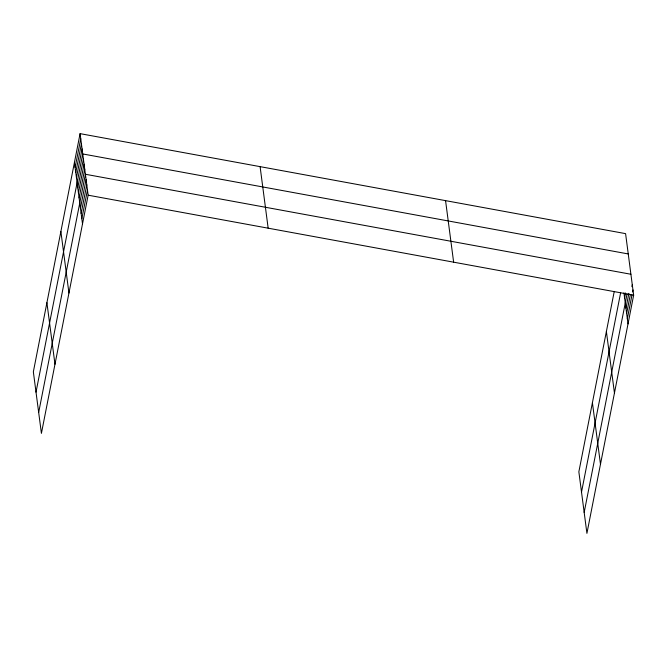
<?xml version="1.0" encoding="UTF-8"?>
<svg xmlns="http://www.w3.org/2000/svg" width="667" height="667" viewBox="0 0 667 667"><rect width="100%" height="100%" fill="white"/><g stroke="black" fill="none" stroke-linecap="round" stroke-linejoin="round"><path stroke-width="1" d="M80.082 133.642L33.35 371.827L41.412 433.367L88.144 195.189L80.082 133.642L625.588 233.633L633.65 295.173L586.918 533.358L578.856 471.811L614.249 291.421M75.104 167.467L80.749 138.719M75.771 172.545L81.407 143.797M76.438 177.622L82.074 148.874M36.01 392.138L82.741 153.952L628.247 253.944M77.764 187.777L83.408 159.029M78.431 192.855L84.075 164.107M79.098 197.932L84.734 169.185M38.678 412.439L85.401 174.262L630.907 274.254M80.449 208.237L86.085 179.498M81.132 213.465L86.777 184.726M81.824 218.701L87.46 189.953M581.516 492.121L620.644 292.705M624.604 297.916L625.571 292.963M584.175 512.431L627.022 294.072M625.954 308.229L628.873 293.355M626.638 313.457L630.332 294.622M631.891 286.693L632.283 284.717M627.322 318.684L631.991 294.897M632.574 291.929L632.966 289.945M88.144 195.189L633.65 295.173M623.937 292.838L628.014 323.92M606.386 331.491L614.449 393.03M592.413 402.701L600.483 464.24M445.564 200.634L453.635 262.181M260.097 166.642L268.159 228.181M74.437 162.389L82.508 223.929M60.88 231.499L68.943 293.046M46.907 302.71L54.977 364.257"/></g></svg>
